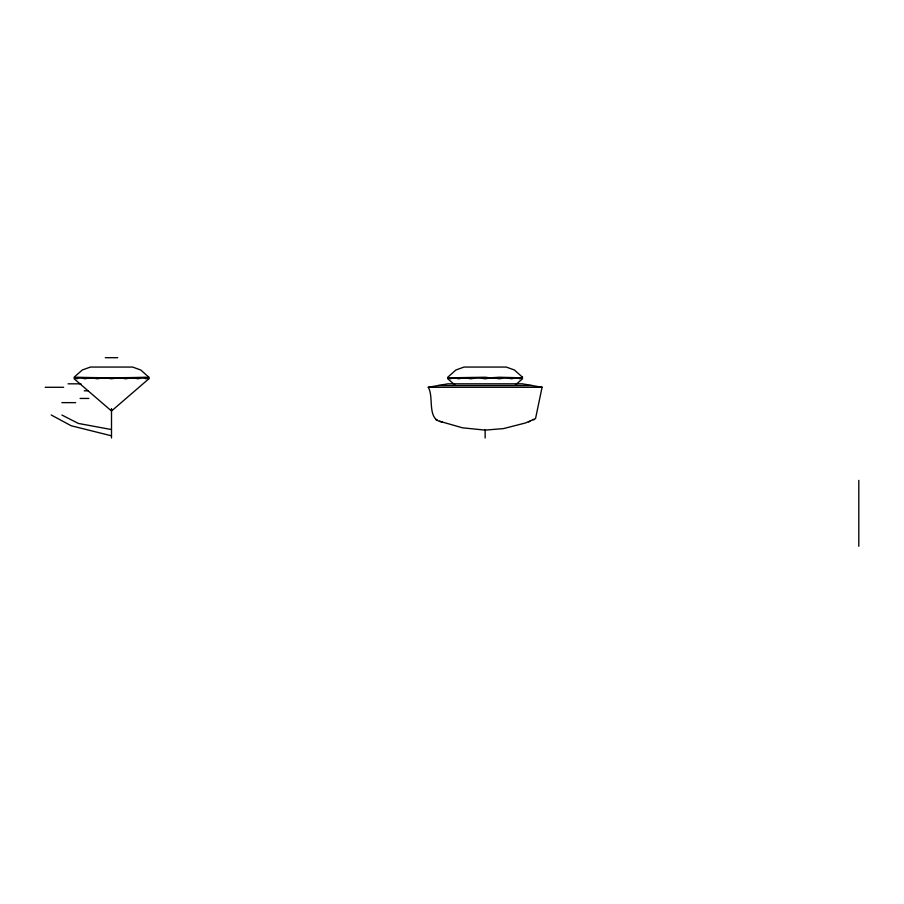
<?xml version="1.0" encoding="UTF-8"?>
<svg xmlns="http://www.w3.org/2000/svg" width="904" height="904" viewBox="0 0 904 904"><rect width="100%" height="100%" fill="white"/><g stroke="black" fill="none" stroke-linecap="round" stroke-linejoin="round"><path stroke-width="1.36" d="M439.683 421.106L442.158 422.021C426.349 419.84 434.338 396.89 428.225 387.285L447.875 383.827L522.433 383.827L542.072 387.285L535.541 418.586L525.586 422.936L503.483 428.598L485.154 430.112L462.532 427.818L441.853 421.908M515.337 385.081L522.512 378.776A27.063 3.526 -41.3 0 0 519.676 378.765A27.063 10.034 -36.7 0 0 511.574 378.776A27.063 15.018 -26.5 0 0 499.449 378.776A27.063 17.718 -9.9 0 0 485.154 378.776A27.063 17.718 9.9 0 0 470.848 378.776A27.063 15.018 26.5 0 0 458.735 378.776A27.063 10.034 36.7 0 0 450.633 378.776A27.063 3.526 41.3 0 0 447.785 378.776L454.972 385.081M534.343 419.625L532.795 419.637M530.298 421.219L528.456 421.908M105.282 357.701L117.735 357.701M68.037 383.827L80.998 383.827M438.09 385.556L532.275 385.556M428.293 387.285L542.072 387.285M540.987 387.285L542.004 387.285M45.2 387.285L63.63 387.285M84.23 390.788L88.016 390.788M80.106 398.438L88.841 398.438M61.856 402.642L75.665 402.642M436.768 419.705L435.705 419.524L436.711 419.931M111.226 429.513L78.286 423.411L61.901 415.038M111.158 435.739L71.156 425.75L51.245 415.004M858.8 480.363L858.8 546.298M485.154 429.592L485.154 438.011M111.508 408.551L111.508 438.011M148.866 377.228L148.572 377.838L146.03 377.228C123.226 377.906 99.779 377.906 76.987 377.228L74.433 377.838L74.139 377.228L82.253 369.996L90.411 367.058L132.594 367.058L140.753 369.996L148.866 377.228M522.512 377.228L522.229 377.838L499.449 377.239L490.002 377.838L485.154 377.239L448.079 377.838L447.785 377.228L455.898 369.996L464.057 367.058L506.24 367.058L514.41 369.996L522.512 377.228M148.866 378.776L111.508 411.004L74.139 378.776A27.063 3.526 41.3 0 1 76.987 378.765A27.063 10.034 36.7 0 1 85.078 378.776A27.063 15.018 26.5 0 1 97.203 378.776A27.063 17.718 9.9 0 1 111.508 378.776A27.063 17.718 -9.9 0 1 125.803 378.776A27.063 15.018 -26.5 0 1 137.928 378.776A27.063 10.034 -36.7 0 1 146.03 378.776A27.063 3.526 -41.3 0 1 148.866 378.776"/></g></svg>
